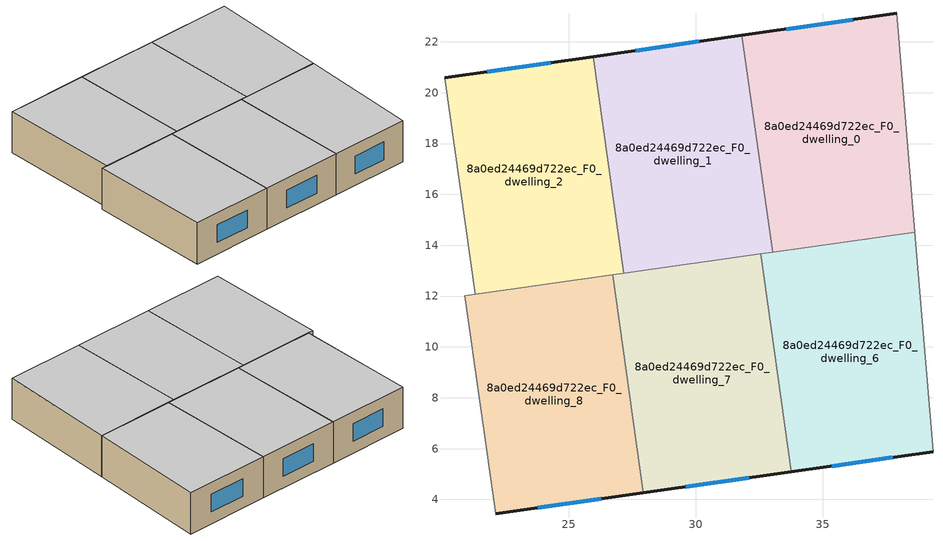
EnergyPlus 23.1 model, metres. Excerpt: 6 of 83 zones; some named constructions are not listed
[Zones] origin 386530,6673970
8a0ed24469d722ec_F0_dwelling_0
 floor ground (EU_floor_Construction): 37.91,23.12 38.62,14.52 33.02,13.73 31.82,22.25 z0
 wall outside (EU_wall_Construction): 37.91,23.12 31.82,22.25 z0:3
 wall adiabatic (EU_wall_Construction): 38.62,14.52 37.91,23.12 z0:3
 wall to 8a0ed24469d722ec_F0_dwelling_1 (EU_wall_Construction): 31.82,22.25 33.02,13.73 z0:3
 wall to 8a0ed24469d722ec_F0_dwelling_6 (EU_wall_Construction): 33.02,13.73 38.62,14.52 z0:3
 window (EU_Window_Construction): 36.17,22.87 33.56,22.5 z0.86:2.14
 ceiling to 8a0ed24469d722ec_F1_dwelling_0 (EU_floor_Construction): 38.62,14.52 37.91,23.12 31.82,22.25 33.02,13.73 z3
8a0ed24469d722ec_F0_dwelling_1
 floor ground (EU_floor_Construction): 31.82,22.25 33.02,13.73 27.17,12.9 25.97,21.42 z0
 wall outside (EU_wall_Construction): 31.82,22.25 25.97,21.42 z0:3
 wall to 8a0ed24469d722ec_F0_dwelling_2 (EU_wall_Construction): 25.97,21.42 27.17,12.9 z0:3
 wall to 8a0ed24469d722ec_F0_dwelling_7 (EU_wall_Construction): 27.17,12.9 32.55,13.66 z0:3
 wall to 8a0ed24469d722ec_F0_dwelling_6 (EU_wall_Construction): 32.55,13.66 33.02,13.73 z0:3
 window (EU_Window_Construction): 30.14,22.02 27.64,21.66 z0.86:2.14
 ceiling to 8a0ed24469d722ec_F1_dwelling_1 (EU_floor_Construction): 33.02,13.73 31.82,22.25 25.97,21.42 27.17,12.9 z3
8a0ed24469d722ec_F0_dwelling_2
 floor ground (EU_floor_Construction): 25.97,21.42 27.17,12.9 21.32,12.07 20.11,20.59 z0
 wall outside (EU_wall_Construction): 25.97,21.42 20.11,20.59 z0:3
 wall to 8a0ed24469d722ec_F0_dwelling_3 (EU_wall_Construction): 20.11,20.59 21.32,12.07 z0:3
 wall to 8a0ed24469d722ec_F0_dwelling_8 (EU_wall_Construction): 21.32,12.07 26.73,12.84 z0:3
 wall to 8a0ed24469d722ec_F0_dwelling_7 (EU_wall_Construction): 26.73,12.84 27.17,12.9 z0:3
 window (EU_Window_Construction): 24.29,21.18 21.79,20.83 z0.86:2.14
 ceiling to 8a0ed24469d722ec_F1_dwelling_2 (EU_floor_Construction): 27.17,12.9 25.97,21.42 20.11,20.59 21.32,12.07 z3
8a0ed24469d722ec_F0_dwelling_6
 floor ground (EU_floor_Construction): 38.62,14.52 39.33,5.88 33.76,5.09 32.55,13.66 z0
 wall outside (EU_wall_Construction): 33.76,5.09 39.33,5.88 z0:3
 wall adiabatic (EU_wall_Construction): 39.33,5.88 38.62,14.52 z0:3
 wall to 8a0ed24469d722ec_F0_dwelling_7 (EU_wall_Construction): 32.55,13.66 33.76,5.09 z0:3
 window (EU_Window_Construction): 35.35,5.32 37.74,5.65 z0.86:2.14
 ceiling to 8a0ed24469d722ec_F1_dwelling_6 (EU_floor_Construction): 39.33,5.88 38.62,14.52 32.55,13.66 33.76,5.09 z3
8a0ed24469d722ec_F0_dwelling_7
 floor ground (EU_floor_Construction): 32.55,13.66 33.76,5.09 27.94,4.27 26.73,12.84 z0
 wall outside (EU_wall_Construction): 27.94,4.27 33.76,5.09 z0:3
 wall to 8a0ed24469d722ec_F0_dwelling_8 (EU_wall_Construction): 26.73,12.84 27.94,4.27 z0:3
 window (EU_Window_Construction): 29.6,4.5 32.1,4.85 z0.86:2.14
 ceiling to 8a0ed24469d722ec_F1_dwelling_7 (EU_floor_Construction): 33.76,5.09 32.55,13.66 26.73,12.84 27.94,4.27 z3
8a0ed24469d722ec_F0_dwelling_8
 floor ground (EU_floor_Construction): 26.73,12.84 27.94,4.27 22.12,3.44 20.91,12.01 z0
 wall outside (EU_wall_Construction): 22.12,3.44 27.94,4.27 z0:3
 wall to 8a0ed24469d722ec_F0_dwelling_9 (EU_wall_Construction): 20.91,12.01 22.12,3.44 z0:3
 wall to 8a0ed24469d722ec_F0_dwelling_3 (EU_wall_Construction): 21.32,12.07 20.91,12.01 z0:3
 window (EU_Window_Construction): 23.79,3.68 26.28,4.03 z0.86:2.14
 ceiling to 8a0ed24469d722ec_F1_dwelling_8 (EU_floor_Construction): 27.94,4.27 26.73,12.84 20.91,12.01 22.12,3.44 z3
[SCHEDULE:FILE] Column Number=1; Rows to Skip at Top=0; Number of Hours of Data=8760; Column Separator=Comma; Interpolate to Timestep=No; Minutes per Item=60; Adjust Schedule for Daylight Savings=Yes
Name | File
EU_Step8_GainSchedule_8a0ed24469d722ec_F1_dwelling_8_f000 | ../../schedules/8a0ed24469d722ec/8a0ed24469d722ec_F1_dwelling_8_f000_gain.csv
EU_Step8_GainSchedule_8a0ed24469d722ec_F1_dwelling_9_f000 | ../../schedules/8a0ed24469d722ec/8a0ed24469d722ec_F1_dwelling_9_f000_gain.csv
EU_Step8_GainSchedule_8a0ed24469d722ec_F1_dwelling_10_f000 | ../../schedules/8a0ed24469d722ec/8a0ed24469d722ec_F1_dwelling_10_f000_gain.csv
EU_Step8_GainSchedule_8a0ed24469d722ec_F1_dwelling_11_f000 | ../../schedules/8a0ed24469d722ec/8a0ed24469d722ec_F1_dwelling_11_f000_gain.csv
EU_Step8_GainSchedule_8a0ed24469d722ec_F2_dwelling_0_f000 | ../../schedules/8a0ed24469d722ec/8a0ed24469d722ec_F2_dwelling_0_f000_gain.csv
EU_Step8_GainSchedule_8a0ed24469d722ec_F2_dwelling_1_f000 | ../../schedules/8a0ed24469d722ec/8a0ed24469d722ec_F2_dwelling_1_f000_gain.csv
EU_Step8_GainSchedule_8a0ed24469d722ec_F2_dwelling_2_f000 | ../../schedules/8a0ed24469d722ec/8a0ed24469d722ec_F2_dwelling_2_f000_gain.csv
EU_Step8_GainSchedule_8a0ed24469d722ec_F2_dwelling_3_f000 | ../../schedules/8a0ed24469d722ec/8a0ed24469d722ec_F2_dwelling_3_f000_gain.csv
EU_Step8_GainSchedule_8a0ed24469d722ec_F2_dwelling_4_f000 | ../../schedules/8a0ed24469d722ec/8a0ed24469d722ec_F2_dwelling_4_f000_gain.csv
EU_Step8_GainSchedule_8a0ed24469d722ec_F2_dwelling_5_f000 | ../../schedules/8a0ed24469d722ec/8a0ed24469d722ec_F2_dwelling_5_f000_gain.csv
EU_Step8_GainSchedule_8a0ed24469d722ec_F2_dwelling_6_f000 | ../../schedules/8a0ed24469d722ec/8a0ed24469d722ec_F2_dwelling_6_f000_gain.csv
EU_Step8_GainSchedule_8a0ed24469d722ec_F2_dwelling_7_f000 | ../../schedules/8a0ed24469d722ec/8a0ed24469d722ec_F2_dwelling_7_f000_gain.csv
EU_Step8_GainSchedule_8a0ed24469d722ec_F2_dwelling_8_f000 | ../../schedules/8a0ed24469d722ec/8a0ed24469d722ec_F2_dwelling_8_f000_gain.csv
EU_Step8_GainSchedule_8a0ed24469d722ec_F2_dwelling_9_f000 | ../../schedules/8a0ed24469d722ec/8a0ed24469d722ec_F2_dwelling_9_f000_gain.csv
EU_Step8_GainSchedule_8a0ed24469d722ec_F2_dwelling_10_f000 | ../../schedules/8a0ed24469d722ec/8a0ed24469d722ec_F2_dwelling_10_f000_gain.csv
EU_Step8_GainSchedule_8a0ed24469d722ec_F2_dwelling_11_f000 | ../../schedules/8a0ed24469d722ec/8a0ed24469d722ec_F2_dwelling_11_f000_gain.csv
